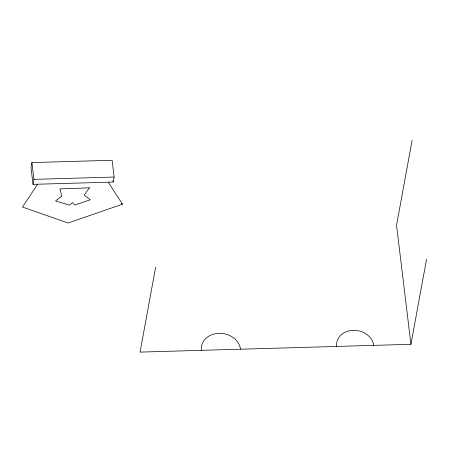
<?xml version="1.0" encoding="UTF-8"?>
<svg xmlns="http://www.w3.org/2000/svg" width="449" height="449" viewBox="0 0 449 449"><rect width="100%" height="100%" fill="white"/><g stroke="black" fill="none" stroke-linecap="round" stroke-linejoin="round"><path stroke-width="0.67" d="M31.924 162.589L31.003 167.6L33.035 184.359L113.21 182.053L114.13 177.041L112.098 160.276L31.924 162.589L33.95 179.353L33.035 184.359M155.663 267.071L140.066 352.106L410.947 344.299L426.55 259.264M412.143 140.2L396.54 225.235L410.947 344.299M37.609 184.23L22.45 207.084L68.147 222.996L122.47 204.205L108.231 182.193M33.95 179.353L114.13 177.041M121.292 203.464L122.47 204.205M113.047 180.711L113.21 182.053M336.683 346.443A18.695 15.474 10.4 0 1 353.296 330.324A18.695 15.474 10.4 0 1 373.686 345.376M201.41 350.338A19.75 16.349 10.4 0 1 218.966 333.315A19.75 16.349 10.4 0 1 240.507 349.215M89.435 187.817L84.165 195.079L90.255 199.783L74.775 205.07L72.48 202.572L69.533 205.137L55.524 200.956L61.81 196.134L59.941 188.922L89.435 187.817"/></g></svg>
